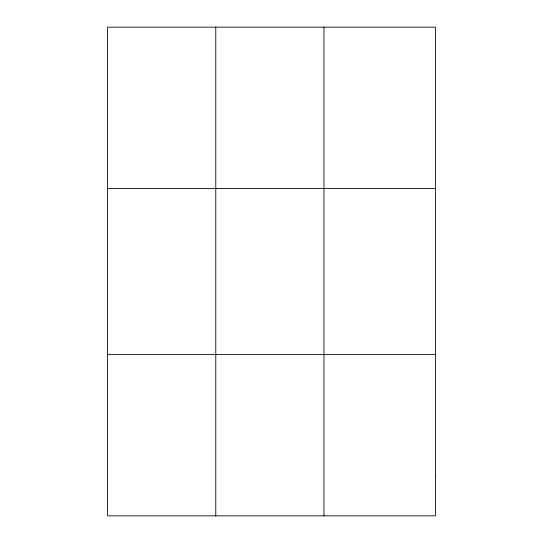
<?xml version="1.0" encoding="UTF-8"?>
<svg xmlns="http://www.w3.org/2000/svg" width="543" height="543" viewBox="0 0 543 543"><rect width="100%" height="100%" fill="white"/><g stroke="black" fill="none" stroke-linecap="round" stroke-linejoin="round"><path stroke-width="0.81" d="M215.775 27.15L215.775 515.85M323.947 27.15L323.947 515.85M107.595 188.421L435.405 188.421M107.595 354.579L435.405 354.579M435.405 475.532L435.405 515.85L107.595 515.85L107.595 27.15L435.405 27.15L435.405 475.532"/></g></svg>
